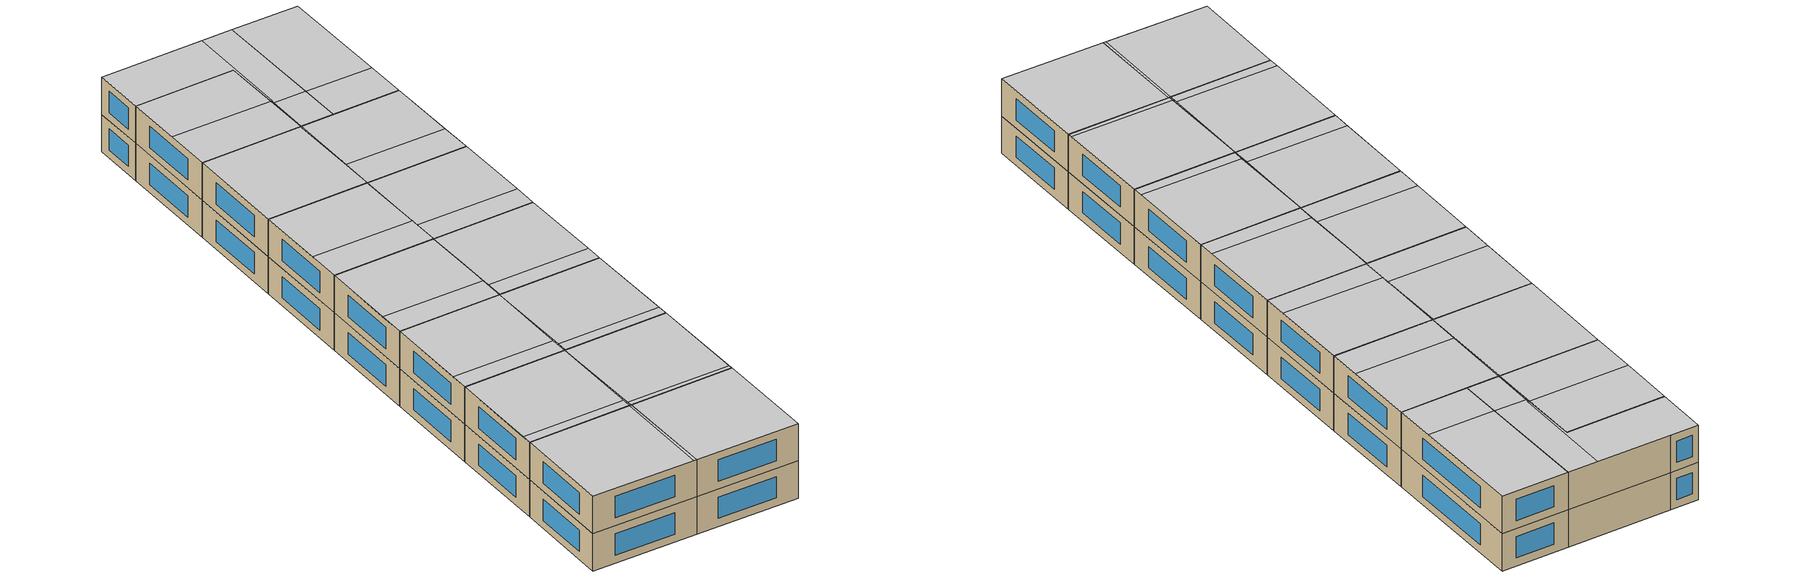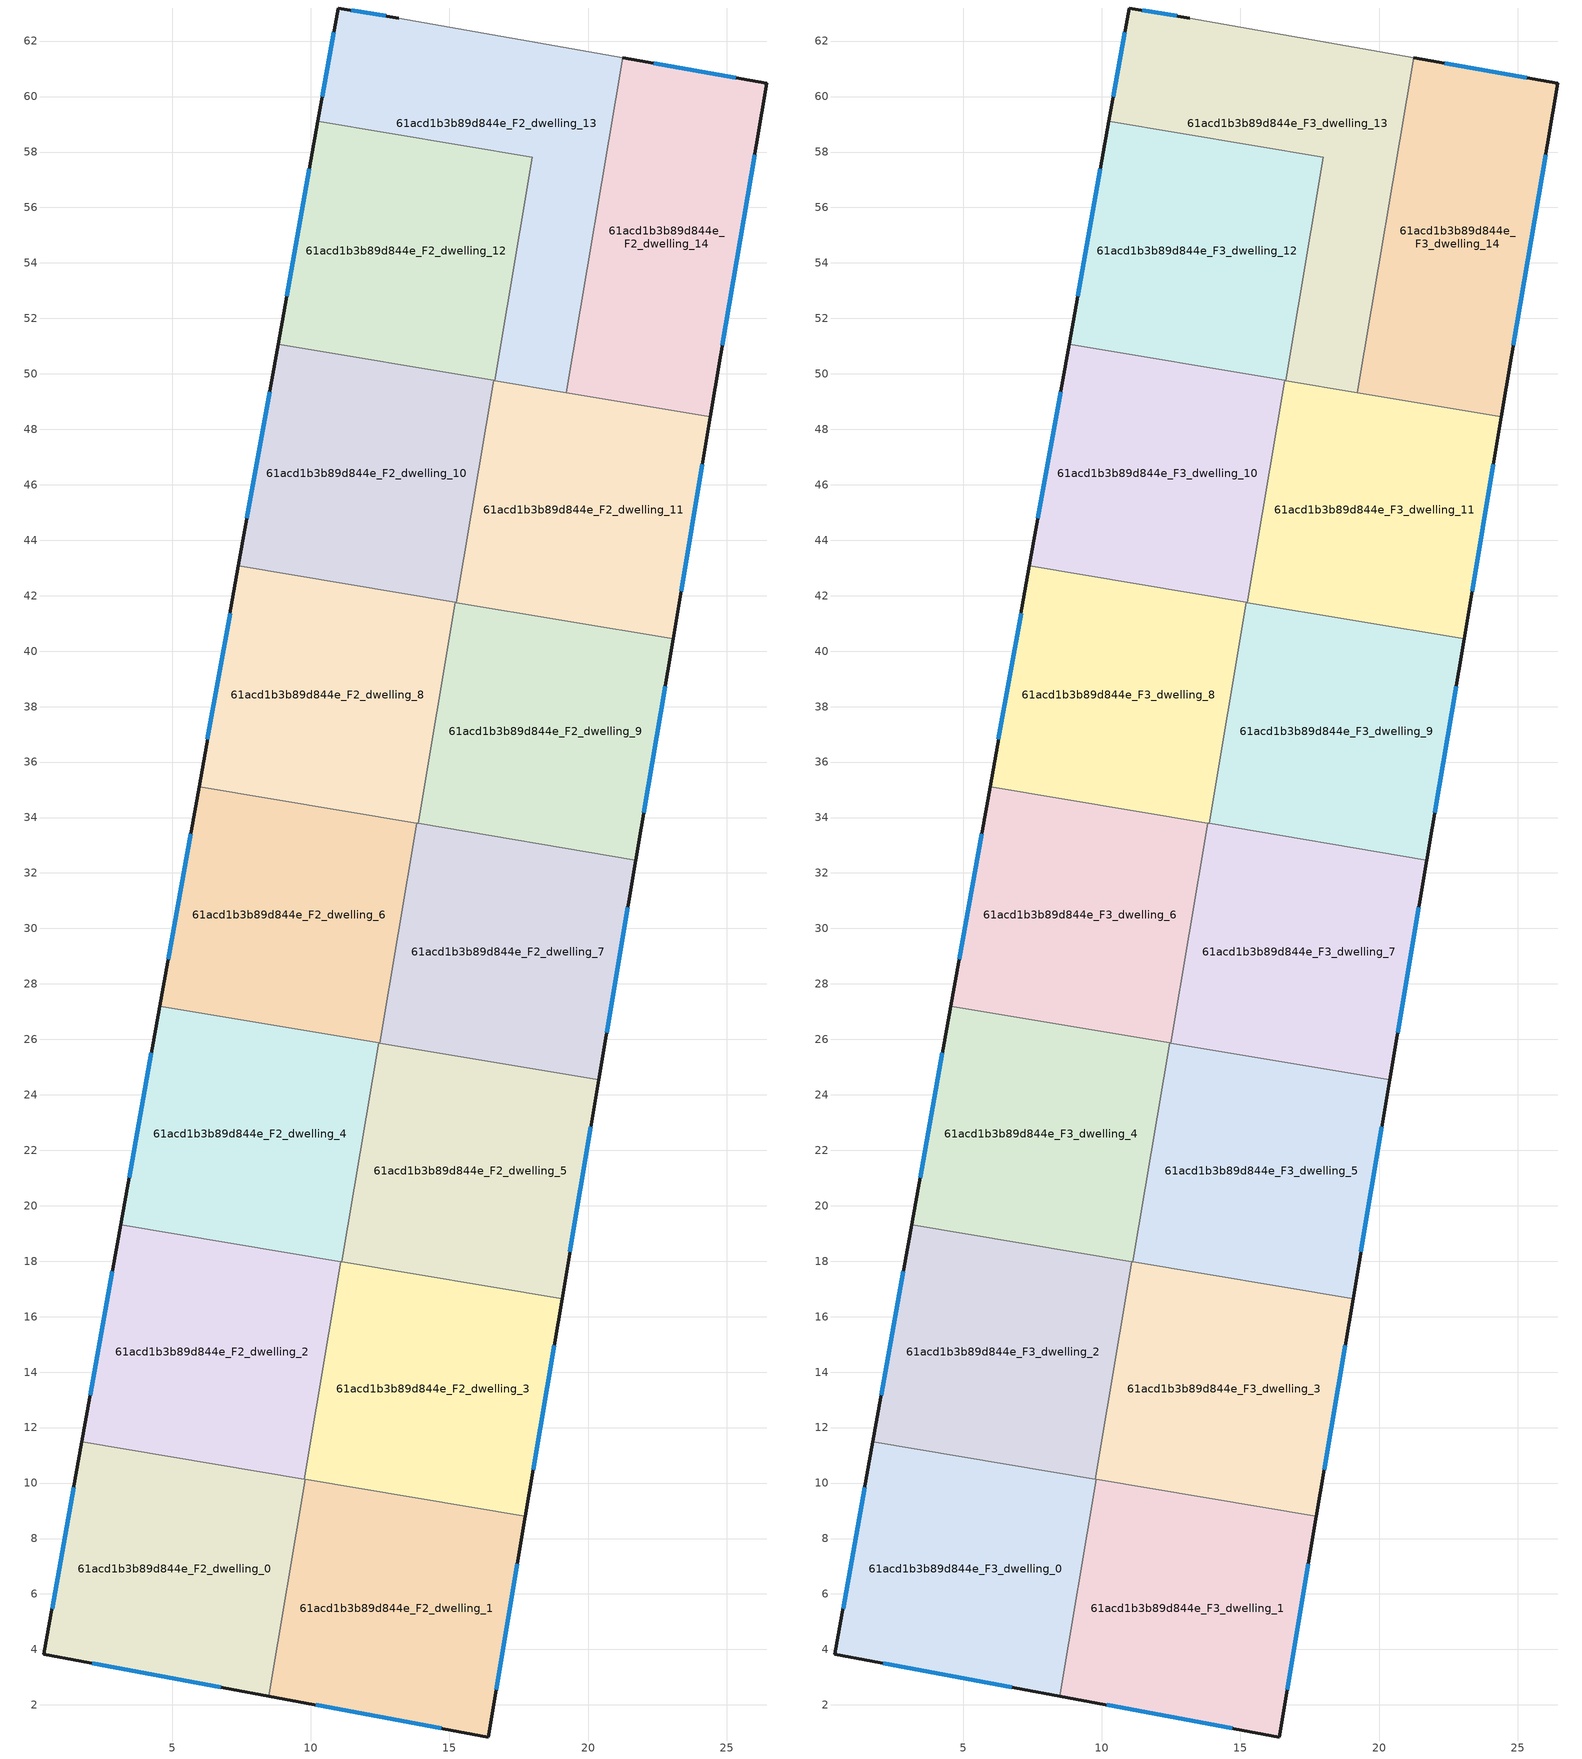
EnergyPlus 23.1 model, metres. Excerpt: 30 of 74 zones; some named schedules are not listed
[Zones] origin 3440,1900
61acd1b3b89d844e_F2_dwelling_0
 floor to 61acd1b3b89d844e_F1_dwelling_0 (EU_floor_Construction): 9.79,10.13 8.48,2.32 0.38,3.83 1.74,11.48 z6
 wall outside (EU_wall_Construction): 1.74,11.48 0.38,3.83 8.48,2.32 z6:9
 wall to 61acd1b3b89d844e_F2_dwelling_1 (EU_wall_Construction): 8.48,2.32 9.79,10.13 z6:9
 wall to 61acd1b3b89d844e_F2_dwelling_2 (EU_wall_Construction): 9.76,10.14 1.74,11.48 z6:9
 wall to 61acd1b3b89d844e_F2_dwelling_3 (EU_wall_Construction): 9.79,10.13 9.76,10.14 z6:9
 window (EU_Window_Construction): 2.11,3.5 6.75,2.64 / 1.45,9.84 0.67,5.47 z6.64:8.36
61acd1b3b89d844e_F2_dwelling_1
 floor to 61acd1b3b89d844e_F1_dwelling_1 (EU_floor_Construction): 17.74,8.8 16.4,0.84 8.48,2.32 9.79,10.13 z6
 wall outside (EU_wall_Construction): 8.48,2.32 16.4,0.84 17.74,8.8 z6:9
 wall to 61acd1b3b89d844e_F2_dwelling_3 (EU_wall_Construction): 17.74,8.8 9.79,10.13 z6:9
 window (EU_Window_Construction): 10.18,2 14.7,1.16 / 16.69,2.55 17.45,7.09 z6.64:8.36
61acd1b3b89d844e_F2_dwelling_10
 floor to 61acd1b3b89d844e_F1_dwelling_10 (EU_floor_Construction): 16.6,49.76 15.25,41.75 7.39,43.07 8.82,51.07 z6
 wall outside (EU_wall_Construction): 8.82,51.07 7.39,43.07 z6:9
 wall to 61acd1b3b89d844e_F2_dwelling_11 (EU_wall_Construction): 15.25,41.75 16.6,49.76 z6:9
 wall to 61acd1b3b89d844e_F2_dwelling_8 (EU_wall_Construction): 7.39,43.07 15.21,41.76 z6:9
 wall to 61acd1b3b89d844e_F2_dwelling_12 (EU_wall_Construction): 16.6,49.76 8.82,51.07 z6:9
 wall to 61acd1b3b89d844e_F2_dwelling_9 (EU_wall_Construction): 15.21,41.76 15.25,41.75 z6:9
 window (EU_Window_Construction): 8.52,49.36 7.7,44.78 z6.64:8.36
61acd1b3b89d844e_F2_dwelling_11
 floor to 61acd1b3b89d844e_F1_dwelling_11 (EU_floor_Construction): 24.41,48.45 23.06,40.44 15.25,41.75 16.6,49.76 z6
 wall outside (EU_wall_Construction): 23.06,40.44 24.41,48.45 z6:9
 wall to 61acd1b3b89d844e_F2_dwelling_9 (EU_wall_Construction): 15.25,41.75 23.06,40.44 z6:9
 wall to 61acd1b3b89d844e_F2_dwelling_14 (EU_wall_Construction): 24.41,48.45 19.22,49.32 z6:9
 wall to 61acd1b3b89d844e_F2_dwelling_13 (EU_wall_Construction): 19.22,49.32 16.64,49.76 z6:9
 wall to 61acd1b3b89d844e_F2_dwelling_12 (EU_wall_Construction): 16.64,49.76 16.6,49.76 z6:9
 window (EU_Window_Construction): 23.35,42.15 24.12,46.73 z6.64:8.36
61acd1b3b89d844e_F2_dwelling_12
 floor to 61acd1b3b89d844e_F1_dwelling_12 (EU_floor_Construction): 17.99,57.81 16.64,49.76 8.82,51.07 10.26,59.11 z6
 wall outside (EU_wall_Construction): 10.26,59.11 8.82,51.07 z6:9
 wall to 61acd1b3b89d844e_F2_dwelling_13 (EU_wall_Construction): 16.64,49.76 17.99,57.81 10.26,59.11 z6:9
 window (EU_Window_Construction): 9.95,57.39 9.13,52.79 z6.64:8.36
61acd1b3b89d844e_F2_dwelling_13
 floor to 61acd1b3b89d844e_F1_dwelling_13 (EU_floor_Construction): 21.25,61.4 19.22,49.32 16.64,49.76 17.99,57.81 10.26,59.11 10.99,63.19 13.18,62.83 z6
 wall outside (EU_wall_Construction): 13.18,62.83 10.99,63.19 10.26,59.11 z6:9
 wall adiabatic (EU_wall_Construction): 21.25,61.4 13.18,62.83 z6:9
 wall to 61acd1b3b89d844e_F2_dwelling_14 (EU_wall_Construction): 19.22,49.32 21.25,61.4 z6:9
 window (EU_Window_Construction): 10.83,62.32 10.42,59.99 / 12.71,62.91 11.46,63.11 z6.64:8.36
61acd1b3b89d844e_F2_dwelling_14
 floor to 61acd1b3b89d844e_F1_dwelling_14 (EU_floor_Construction): 26.44,60.49 24.41,48.45 19.22,49.32 21.25,61.4 z6
 wall outside (EU_wall_Construction): 24.41,48.45 26.44,60.49 21.25,61.4 z6:9
 window (EU_Window_Construction): 25.33,60.68 22.36,61.21 / 24.85,51.03 26,57.91 z6.64:8.36
61acd1b3b89d844e_F2_dwelling_2
 floor to 61acd1b3b89d844e_F1_dwelling_2 (EU_floor_Construction): 11.08,17.99 9.76,10.14 1.74,11.48 3.15,19.32 z6
 wall outside (EU_wall_Construction): 3.15,19.32 1.74,11.48 z6:9
 wall to 61acd1b3b89d844e_F2_dwelling_3 (EU_wall_Construction): 9.76,10.14 11.08,17.99 z6:9
 wall to 61acd1b3b89d844e_F2_dwelling_4 (EU_wall_Construction): 11.08,17.99 3.15,19.32 z6:9
 window (EU_Window_Construction): 2.85,17.64 2.05,13.16 z6.64:8.36
61acd1b3b89d844e_F2_dwelling_3
 floor to 61acd1b3b89d844e_F1_dwelling_3 (EU_floor_Construction): 19.06,16.65 17.74,8.8 9.76,10.14 11.08,17.99 z6
 wall outside (EU_wall_Construction): 17.74,8.8 19.06,16.65 z6:9
 wall to 61acd1b3b89d844e_F2_dwelling_5 (EU_wall_Construction): 19.06,16.65 11.12,17.98 z6:9
 wall to 61acd1b3b89d844e_F2_dwelling_4 (EU_wall_Construction): 11.12,17.98 11.08,17.99 z6:9
 window (EU_Window_Construction): 18.02,10.48 18.78,14.96 z6.64:8.36
61acd1b3b89d844e_F2_dwelling_4
 floor to 61acd1b3b89d844e_F1_dwelling_4 (EU_floor_Construction): 12.45,25.87 11.12,17.98 3.15,19.32 4.55,27.2 z6
 wall outside (EU_wall_Construction): 4.55,27.2 3.15,19.32 z6:9
 wall to 61acd1b3b89d844e_F2_dwelling_5 (EU_wall_Construction): 11.12,17.98 12.45,25.87 z6:9
 wall to 61acd1b3b89d844e_F2_dwelling_6 (EU_wall_Construction): 12.45,25.87 4.55,27.2 z6:9
 window (EU_Window_Construction): 4.25,25.51 3.45,21.01 z6.64:8.36
61acd1b3b89d844e_F2_dwelling_5
 floor to 61acd1b3b89d844e_F1_dwelling_5 (EU_floor_Construction): 20.39,24.54 19.06,16.65 11.12,17.98 12.45,25.87 z6
 wall outside (EU_wall_Construction): 19.06,16.65 20.39,24.54 z6:9
 wall to 61acd1b3b89d844e_F2_dwelling_7 (EU_wall_Construction): 20.39,24.54 12.49,25.86 z6:9
 wall to 61acd1b3b89d844e_F2_dwelling_6 (EU_wall_Construction): 12.49,25.86 12.45,25.87 z6:9
 window (EU_Window_Construction): 19.34,18.34 20.1,22.85 z6.64:8.36
61acd1b3b89d844e_F2_dwelling_6
 floor to 61acd1b3b89d844e_F1_dwelling_6 (EU_floor_Construction): 13.82,33.79 12.49,25.86 4.55,27.2 5.97,35.11 z6
 wall outside (EU_wall_Construction): 5.97,35.11 4.55,27.2 z6:9
 wall to 61acd1b3b89d844e_F2_dwelling_7 (EU_wall_Construction): 12.49,25.86 13.82,33.79 z6:9
 wall to 61acd1b3b89d844e_F2_dwelling_8 (EU_wall_Construction): 13.82,33.79 5.97,35.11 z6:9
 window (EU_Window_Construction): 5.67,33.42 4.86,28.89 z6.64:8.36
61acd1b3b89d844e_F2_dwelling_7
 floor to 61acd1b3b89d844e_F1_dwelling_7 (EU_floor_Construction): 21.72,32.47 20.39,24.54 12.49,25.86 13.82,33.79 z6
 wall outside (EU_wall_Construction): 20.39,24.54 21.72,32.47 z6:9
 wall to 61acd1b3b89d844e_F2_dwelling_9 (EU_wall_Construction): 21.72,32.47 13.87,33.79 z6:9
 wall to 61acd1b3b89d844e_F2_dwelling_8 (EU_wall_Construction): 13.87,33.79 13.82,33.79 z6:9
 window (EU_Window_Construction): 20.67,26.23 21.44,30.77 z6.64:8.36
61acd1b3b89d844e_F2_dwelling_8
 floor to 61acd1b3b89d844e_F1_dwelling_8 (EU_floor_Construction): 15.21,41.76 13.87,33.79 5.97,35.11 7.39,43.07 z6
 wall outside (EU_wall_Construction): 7.39,43.07 5.97,35.11 z6:9
 wall to 61acd1b3b89d844e_F2_dwelling_9 (EU_wall_Construction): 13.87,33.79 15.21,41.76 z6:9
 window (EU_Window_Construction): 7.09,41.37 6.27,36.82 z6.64:8.36
61acd1b3b89d844e_F2_dwelling_9
 floor to 61acd1b3b89d844e_F1_dwelling_9 (EU_floor_Construction): 23.06,40.44 21.72,32.47 13.87,33.79 15.21,41.76 z6
 wall outside (EU_wall_Construction): 21.72,32.47 23.06,40.44 z6:9
 window (EU_Window_Construction): 22.01,34.17 22.78,38.73 z6.64:8.36
61acd1b3b89d844e_F3_dwelling_0
 floor to 61acd1b3b89d844e_F2_dwelling_0 (EU_floor_Construction): 9.79,10.13 8.48,2.32 0.38,3.83 1.74,11.48 z9
 wall outside (EU_wall_Construction): 1.74,11.48 0.38,3.83 8.48,2.32 z9:12
 wall to 61acd1b3b89d844e_F3_dwelling_1 (EU_wall_Construction): 8.48,2.32 9.79,10.13 z9:12
 wall to 61acd1b3b89d844e_F3_dwelling_2 (EU_wall_Construction): 9.76,10.14 1.74,11.48 z9:12
 wall to 61acd1b3b89d844e_F3_dwelling_3 (EU_wall_Construction): 9.79,10.13 9.76,10.14 z9:12
 window (EU_Window_Construction): 2.11,3.5 6.75,2.64 / 1.45,9.84 0.67,5.47 z9.64:11.36
 ceiling to 61acd1b3b89d844e_F4_dwelling_7 (EU_floor_Construction): 8.24,2.36 9.63,10.16 1.75,11.48 0.38,3.83 z12
 ceiling adiabatic (EU_roof_Construction): 8.48,2.32 9.79,10.13 9.64,10.16 8.24,2.36 z12
61acd1b3b89d844e_F3_dwelling_1
 floor to 61acd1b3b89d844e_F2_dwelling_1 (EU_floor_Construction): 17.74,8.8 16.4,0.84 8.48,2.32 9.79,10.13 z9
 wall outside (EU_wall_Construction): 8.48,2.32 16.4,0.84 17.74,8.8 z9:12
 wall to 61acd1b3b89d844e_F3_dwelling_3 (EU_wall_Construction): 17.74,8.8 9.79,10.13 z9:12
 window (EU_Window_Construction): 10.18,2 14.7,1.16 / 16.69,2.55 17.45,7.09 z9.64:11.36
 ceiling adiabatic (EU_roof_Construction): 16.4,0.84 17.74,8.8 9.79,10.13 8.48,2.32 z12
61acd1b3b89d844e_F3_dwelling_10
 floor to 61acd1b3b89d844e_F2_dwelling_10 (EU_floor_Construction): 16.6,49.76 15.25,41.75 7.39,43.07 8.82,51.07 z9
 wall outside (EU_wall_Construction): 8.82,51.07 7.39,43.07 z9:12
 wall to 61acd1b3b89d844e_F3_dwelling_11 (EU_wall_Construction): 15.25,41.75 16.6,49.76 z9:12
 wall to 61acd1b3b89d844e_F3_dwelling_8 (EU_wall_Construction): 7.39,43.07 15.21,41.76 z9:12
 wall to 61acd1b3b89d844e_F3_dwelling_12 (EU_wall_Construction): 16.6,49.76 8.82,51.07 z9:12
 wall to 61acd1b3b89d844e_F3_dwelling_9 (EU_wall_Construction): 15.21,41.76 15.25,41.75 z9:12
 window (EU_Window_Construction): 8.52,49.36 7.7,44.78 z9.64:11.36
 ceiling adiabatic (EU_roof_Construction): 15.25,41.75 16.6,49.76 8.82,51.07 7.39,43.07 z12
61acd1b3b89d844e_F3_dwelling_11
 floor to 61acd1b3b89d844e_F2_dwelling_11 (EU_floor_Construction): 24.41,48.45 23.06,40.44 15.25,41.75 16.6,49.76 z9
 wall outside (EU_wall_Construction): 23.06,40.44 24.41,48.45 z9:12
 wall to 61acd1b3b89d844e_F3_dwelling_9 (EU_wall_Construction): 15.25,41.75 23.06,40.44 z9:12
 wall to 61acd1b3b89d844e_F3_dwelling_14 (EU_wall_Construction): 24.41,48.45 19.22,49.32 z9:12
 wall to 61acd1b3b89d844e_F3_dwelling_13 (EU_wall_Construction): 19.22,49.32 16.64,49.76 z9:12
 wall to 61acd1b3b89d844e_F3_dwelling_12 (EU_wall_Construction): 16.64,49.76 16.6,49.76 z9:12
 window (EU_Window_Construction): 23.35,42.15 24.12,46.73 z9.64:11.36
 ceiling to 61acd1b3b89d844e_F4_dwelling_5 (EU_floor_Construction): 23.49,42.97 24.41,48.45 16.71,49.74 15.75,44.35 z12
 ceiling to 61acd1b3b89d844e_F4_dwelling_4 (EU_floor_Construction): 23.06,40.44 23.49,42.97 15.75,44.35 15.28,41.75 z12
 ceiling to 61acd1b3b89d844e_F4_dwelling_11 (EU_floor_Construction): 15.28,41.75 15.83,44.83 15.77,44.85 15.25,41.75 z12
 ceiling to 61acd1b3b89d844e_F4_dwelling_12 (EU_floor_Construction): 15.83,44.83 16.71,49.74 16.6,49.76 15.77,44.85 z12
61acd1b3b89d844e_F3_dwelling_12
 floor to 61acd1b3b89d844e_F2_dwelling_12 (EU_floor_Construction): 17.99,57.81 16.64,49.76 8.82,51.07 10.26,59.11 z9
 wall outside (EU_wall_Construction): 10.26,59.11 8.82,51.07 z9:12
 wall to 61acd1b3b89d844e_F3_dwelling_13 (EU_wall_Construction): 16.64,49.76 17.99,57.81 10.26,59.11 z9:12
 window (EU_Window_Construction): 9.95,57.39 9.13,52.79 z9.64:11.36
 ceiling to 61acd1b3b89d844e_F4_dwelling_13 (EU_floor_Construction): 17.24,53.34 17.99,57.81 10.26,59.11 9.48,54.73 z12
 ceiling to 61acd1b3b89d844e_F4_dwelling_12 (EU_floor_Construction): 16.64,49.76 17.24,53.34 9.48,54.73 8.82,51.07 z12
61acd1b3b89d844e_F3_dwelling_13
 floor to 61acd1b3b89d844e_F2_dwelling_13 (EU_floor_Construction): 21.25,61.4 19.22,49.32 16.64,49.76 17.99,57.81 10.26,59.11 10.99,63.19 13.18,62.83 z9
 wall outside (EU_wall_Construction): 13.18,62.83 10.99,63.19 10.26,59.11 z9:12
 wall adiabatic (EU_wall_Construction): 21.25,61.4 13.18,62.83 z9:12
 wall to 61acd1b3b89d844e_F3_dwelling_14 (EU_wall_Construction): 19.22,49.32 21.25,61.4 z9:12
 window (EU_Window_Construction): 10.83,62.32 10.42,59.99 / 12.71,62.91 11.46,63.11 z9.64:11.36
 ceiling to 61acd1b3b89d844e_F4_dwelling_5 (EU_floor_Construction): 19.22,49.32 19.77,52.6 17.3,53.04 16.71,49.74 z12
 ceiling to 61acd1b3b89d844e_F4_dwelling_13 (EU_floor_Construction): 17.35,53.32 18.87,61.82 13.18,62.83 10.99,63.19 10.26,59.11 17.99,57.81 17.24,53.34 z12
 ceiling to 61acd1b3b89d844e_F4_dwelling_6 (EU_floor_Construction): 19.77,52.6 21.25,61.4 18.87,61.82 17.3,53.04 z12
 ceiling to 61acd1b3b89d844e_F4_dwelling_12 (EU_floor_Construction): 16.71,49.74 17.35,53.32 17.24,53.34 16.64,49.76 z12
61acd1b3b89d844e_F3_dwelling_14
 floor to 61acd1b3b89d844e_F2_dwelling_14 (EU_floor_Construction): 26.44,60.49 24.41,48.45 19.22,49.32 21.25,61.4 z9
 wall outside (EU_wall_Construction): 24.41,48.45 26.44,60.49 21.25,61.4 z9:12
 window (EU_Window_Construction): 25.33,60.68 22.36,61.21 / 24.85,51.03 26,57.91 z9.64:11.36
 ceiling to 61acd1b3b89d844e_F4_dwelling_6 (EU_floor_Construction): 24.95,51.67 26.44,60.49 21.25,61.4 19.77,52.6 z12
 ceiling to 61acd1b3b89d844e_F4_dwelling_5 (EU_floor_Construction): 24.41,48.45 24.95,51.67 19.77,52.6 19.22,49.32 z12
61acd1b3b89d844e_F3_dwelling_2
 floor to 61acd1b3b89d844e_F2_dwelling_2 (EU_floor_Construction): 11.08,17.99 9.76,10.14 1.74,11.48 3.15,19.32 z9
 wall outside (EU_wall_Construction): 3.15,19.32 1.74,11.48 z9:12
 wall to 61acd1b3b89d844e_F3_dwelling_3 (EU_wall_Construction): 9.76,10.14 11.08,17.99 z9:12
 wall to 61acd1b3b89d844e_F3_dwelling_4 (EU_wall_Construction): 11.08,17.99 3.15,19.32 z9:12
 window (EU_Window_Construction): 2.85,17.64 2.05,13.16 z9.64:11.36
 ceiling to 61acd1b3b89d844e_F4_dwelling_8 (EU_floor_Construction): 9.76,10.88 11.04,17.99 3.15,19.32 1.89,12.29 z12
 ceiling to 61acd1b3b89d844e_F4_dwelling_7 (EU_floor_Construction): 9.63,10.16 9.76,10.88 1.89,12.29 1.75,11.48 z12
 ceiling to 61acd1b3b89d844e_F4_dwelling_1 (EU_floor_Construction): 9.83,10.54 11.08,17.99 11.04,17.99 9.71,10.56 z12
 ceiling to 61acd1b3b89d844e_F4_dwelling_0 (EU_floor_Construction): 9.76,10.14 9.83,10.54 9.71,10.56 9.64,10.16 z12
61acd1b3b89d844e_F3_dwelling_3
 floor to 61acd1b3b89d844e_F2_dwelling_3 (EU_floor_Construction): 19.06,16.65 17.74,8.8 9.76,10.14 11.08,17.99 z9
 wall outside (EU_wall_Construction): 17.74,8.8 19.06,16.65 z9:12
 wall to 61acd1b3b89d844e_F3_dwelling_5 (EU_wall_Construction): 19.06,16.65 11.12,17.98 z9:12
 wall to 61acd1b3b89d844e_F3_dwelling_4 (EU_wall_Construction): 11.12,17.98 11.08,17.99 z9:12
 window (EU_Window_Construction): 18.02,10.48 18.78,14.96 z9.64:11.36
 ceiling to 61acd1b3b89d844e_F4_dwelling_1 (EU_floor_Construction): 17.79,9.11 19.06,16.65 11.08,17.99 9.83,10.54 z12
 ceiling adiabatic (EU_roof_Construction): 17.74,8.8 17.79,9.11 9.83,10.54 9.76,10.14 z12
61acd1b3b89d844e_F3_dwelling_4
 floor to 61acd1b3b89d844e_F2_dwelling_4 (EU_floor_Construction): 12.45,25.87 11.12,17.98 3.15,19.32 4.55,27.2 z9
 wall outside (EU_wall_Construction): 4.55,27.2 3.15,19.32 z9:12
 wall to 61acd1b3b89d844e_F3_dwelling_5 (EU_wall_Construction): 11.12,17.98 12.45,25.87 z9:12
 wall to 61acd1b3b89d844e_F3_dwelling_6 (EU_wall_Construction): 12.45,25.87 4.55,27.2 z9:12
 window (EU_Window_Construction): 4.25,25.51 3.45,21.01 z9.64:11.36
 ceiling to 61acd1b3b89d844e_F4_dwelling_9 (EU_floor_Construction): 11.28,19.37 12.44,25.87 4.55,27.2 3.41,20.78 z12
 ceiling to 61acd1b3b89d844e_F4_dwelling_8 (EU_floor_Construction): 11.04,17.99 11.28,19.37 3.41,20.78 3.15,19.32 z12
 ceiling to 61acd1b3b89d844e_F4_dwelling_2 (EU_floor_Construction): 11.27,18.86 12.45,25.87 11.19,18.87 z12
 ceiling to 61acd1b3b89d844e_F4_dwelling_1 (EU_floor_Construction): 11.12,17.98 11.27,18.86 11.19,18.87 11.04,17.99 z12
61acd1b3b89d844e_F3_dwelling_5
 floor to 61acd1b3b89d844e_F2_dwelling_5 (EU_floor_Construction): 20.39,24.54 19.06,16.65 11.12,17.98 12.45,25.87 z9
 wall outside (EU_wall_Construction): 19.06,16.65 20.39,24.54 z9:12
 wall to 61acd1b3b89d844e_F3_dwelling_7 (EU_wall_Construction): 20.39,24.54 12.49,25.86 z9:12
 wall to 61acd1b3b89d844e_F3_dwelling_6 (EU_wall_Construction): 12.49,25.86 12.45,25.87 z9:12
 window (EU_Window_Construction): 19.34,18.34 20.1,22.85 z9.64:11.36
 ceiling to 61acd1b3b89d844e_F4_dwelling_2 (EU_floor_Construction): 19.19,17.44 20.39,24.54 12.45,25.87 11.27,18.86 z12
 ceiling to 61acd1b3b89d844e_F4_dwelling_1 (EU_floor_Construction): 19.06,16.65 19.19,17.44 11.27,18.86 11.12,17.98 z12
61acd1b3b89d844e_F3_dwelling_6
 floor to 61acd1b3b89d844e_F2_dwelling_6 (EU_floor_Construction): 13.82,33.79 12.49,25.86 4.55,27.2 5.97,35.11 z9
 wall outside (EU_wall_Construction): 5.97,35.11 4.55,27.2 z9:12
 wall to 61acd1b3b89d844e_F3_dwelling_7 (EU_wall_Construction): 12.49,25.86 13.82,33.79 z9:12
 wall to 61acd1b3b89d844e_F3_dwelling_8 (EU_wall_Construction): 13.82,33.79 5.97,35.11 z9:12
 window (EU_Window_Construction): 5.67,33.42 4.86,28.89 z9.64:11.36
 ceiling to 61acd1b3b89d844e_F4_dwelling_10 (EU_floor_Construction): 12.8,27.86 13.25,30.37 13.82,33.79 5.97,35.11 4.92,29.26 z12
 ceiling to 61acd1b3b89d844e_F4_dwelling_9 (EU_floor_Construction): 12.44,25.87 12.8,27.86 4.92,29.26 4.55,27.2 z12
 ceiling to 61acd1b3b89d844e_F4_dwelling_3 (EU_floor_Construction): 12.73,27.27 13.25,30.37 12.7,27.27 z12
 ceiling to 61acd1b3b89d844e_F4_dwelling_2 (EU_floor_Construction): 12.49,25.86 12.73,27.27 12.7,27.27 12.44,25.87 z12
61acd1b3b89d844e_F3_dwelling_7
 floor to 61acd1b3b89d844e_F2_dwelling_7 (EU_floor_Construction): 21.72,32.47 20.39,24.54 12.49,25.86 13.82,33.79 z9
 wall outside (EU_wall_Construction): 20.39,24.54 21.72,32.47 z9:12
 wall to 61acd1b3b89d844e_F3_dwelling_9 (EU_wall_Construction): 21.72,32.47 13.87,33.79 z9:12
 wall to 61acd1b3b89d844e_F3_dwelling_8 (EU_wall_Construction): 13.87,33.79 13.82,33.79 z9:12
 window (EU_Window_Construction): 20.67,26.23 21.44,30.77 z9.64:11.36
 ceiling to 61acd1b3b89d844e_F4_dwelling_3 (EU_floor_Construction): 20.61,25.86 21.72,32.47 13.86,33.79 13.25,30.37 12.73,27.27 z12
 ceiling to 61acd1b3b89d844e_F4_dwelling_2 (EU_floor_Construction): 20.39,24.54 20.61,25.86 12.73,27.27 12.49,25.86 z12
 ceiling to 61acd1b3b89d844e_F4_dwelling_10 (EU_floor_Construction): 13.25,30.37 13.86,33.79 13.82,33.79 z12
61acd1b3b89d844e_F3_dwelling_8
 floor to 61acd1b3b89d844e_F2_dwelling_8 (EU_floor_Construction): 15.21,41.76 13.87,33.79 5.97,35.11 7.39,43.07 z9
 wall outside (EU_wall_Construction): 7.39,43.07 5.97,35.11 z9:12
 wall to 61acd1b3b89d844e_F3_dwelling_9 (EU_wall_Construction): 13.87,33.79 15.21,41.76 z9:12
 window (EU_Window_Construction): 7.09,41.37 6.27,36.82 z9.64:11.36
 ceiling to 61acd1b3b89d844e_F4_dwelling_11 (EU_floor_Construction): 14.3,36.35 15.21,41.76 7.39,43.07 6.44,37.75 z12
 ceiling to 61acd1b3b89d844e_F4_dwelling_10 (EU_floor_Construction): 13.86,33.79 13.99,34.49 14.3,36.35 6.44,37.75 5.97,35.11 z12
61acd1b3b89d844e_F3_dwelling_9
 floor to 61acd1b3b89d844e_F2_dwelling_9 (EU_floor_Construction): 23.06,40.44 21.72,32.47 13.87,33.79 15.21,41.76 z9
 wall outside (EU_wall_Construction): 21.72,32.47 23.06,40.44 z9:12
 window (EU_Window_Construction): 22.01,34.17 22.78,38.73 z9.64:11.36
 ceiling to 61acd1b3b89d844e_F4_dwelling_4 (EU_floor_Construction): 22.04,34.37 23.06,40.44 15.28,41.75 14.21,35.77 z12
 ceiling to 61acd1b3b89d844e_F4_dwelling_11 (EU_floor_Construction): 14.32,36.35 15.28,41.75 15.21,41.76 14.3,36.35 z12
 ceiling to 61acd1b3b89d844e_F4_dwelling_3 (EU_floor_Construction): 21.72,32.47 22.04,34.37 14.21,35.77 13.98,34.44 13.87,33.79 z12
 ceiling to 61acd1b3b89d844e_F4_dwelling_10 (EU_floor_Construction): 13.99,34.49 14.32,36.35 14.3,36.35 z12
[Building]
EU S2 Campaign: North Axis=0; Terrain=City; Solar Distribution=FullExterior
[Site:Location]
Yerevan-Zvartnots.Intl.AP: Latitude=40.15; Longitude=44.383; Time Zone=4; Elevation=854
[SizingPeriod:WeatherFileDays]
AnnualSizingPeriod: Begin Month=1; Begin Day of Month=1; End Month=12; End Day of Month=31; Day of Week for Start Day=Monday; Use Weather File Daylight Saving Period=No; Use Weather File Rain and Snow Indicators=No
[MATERIAL]
EU_InternalMass_Material: Roughness=MediumRough; Thickness=0.1; Conductivity=1; Density=1800; Specific Heat=900; Thermal Absorptance=0.9; Solar Absorptance=0.7; Visible Absorptance=0.7
[MATERIAL:NOMASS] Roughness=MediumRough; Thermal Absorptance=0.9; Solar Absorptance=0.7; Visible Absorptance=0.7
Name | Thermal Resistance
EU_wall_NoMass | 1.05043
EU_roof_NoMass | 1.45357
EU_floor_NoMass | 0.478065
[WINDOWMATERIAL:SIMPLEGLAZINGSYSTEM]
EU_Window_SimpleGlazing: UFactor=2.5566; Solar Heat Gain Coefficient=0.75; Visible Transmittance=0.75
[CONSTRUCTION]
EU_wall_Construction: EU_wall_NoMass
EU_roof_Construction: EU_roof_NoMass
EU_floor_Construction: EU_floor_NoMass
EU_Window_Construction: EU_Window_SimpleGlazing
EU_InternalMass_Construction: EU_InternalMass_Material
[ZONE] Type=1; Multiplier=1; Ceiling Height=autocalculate; Floor Area=autocalculate; Part of Total Floor Area=Yes
Name | Volume
61acd1b3b89d844e_F2_dwelling_0; 61acd1b3b89d844e_F3_dwelling_0; 61acd1b3b89d844e_F2_dwelling_10; 61acd1b3b89d844e_F3_dwelling_10 | 193.182
61acd1b3b89d844e_F2_dwelling_1; 61acd1b3b89d844e_F3_dwelling_1 | 193.173
61acd1b3b89d844e_F2_dwelling_11; 61acd1b3b89d844e_F3_dwelling_11 | 193.174
61acd1b3b89d844e_F2_dwelling_12; 61acd1b3b89d844e_F3_dwelling_12 | 193.175
61acd1b3b89d844e_F2_dwelling_13; 61acd1b3b89d844e_F3_dwelling_13 | 193.18
61acd1b3b89d844e_F2_dwelling_14; 61acd1b3b89d844e_F3_dwelling_14 | 193.184
61acd1b3b89d844e_F2_dwelling_2; 61acd1b3b89d844e_F3_dwelling_2 | 193.158
61acd1b3b89d844e_F2_dwelling_3; 61acd1b3b89d844e_F3_dwelling_3 | 193.165
61acd1b3b89d844e_F2_dwelling_4; 61acd1b3b89d844e_F3_dwelling_4 | 193.192
61acd1b3b89d844e_F2_dwelling_5; 61acd1b3b89d844e_F3_dwelling_5 | 193.189
61acd1b3b89d844e_F2_dwelling_6; 61acd1b3b89d844e_F3_dwelling_6 | 193.17
61acd1b3b89d844e_F2_dwelling_7; 61acd1b3b89d844e_F3_dwelling_7 | 193.177
61acd1b3b89d844e_F2_dwelling_8; 61acd1b3b89d844e_F3_dwelling_8 | 193.202
61acd1b3b89d844e_F2_dwelling_9; 61acd1b3b89d844e_F3_dwelling_9 | 193.181
[INTERNALMASS] Construction=EU_InternalMass_Construction
Name | Zone or ZoneList | Surface Area
61acd1b3b89d844e_F2_dwelling_0_EU_InternalMass | 61acd1b3b89d844e_F2_dwelling_0 | 64.3935
61acd1b3b89d844e_F2_dwelling_1_EU_InternalMass | 61acd1b3b89d844e_F2_dwelling_1 | 64.3906
61acd1b3b89d844e_F2_dwelling_2_EU_InternalMass | 61acd1b3b89d844e_F2_dwelling_2 | 64.3884
61acd1b3b89d844e_F2_dwelling_3_EU_InternalMass | 61acd1b3b89d844e_F2_dwelling_3 | 64.3896
61acd1b3b89d844e_F2_dwelling_4_EU_InternalMass | 61acd1b3b89d844e_F2_dwelling_4 | 64.3983
61acd1b3b89d844e_F2_dwelling_5_EU_InternalMass | 61acd1b3b89d844e_F2_dwelling_5 | 64.3958
61acd1b3b89d844e_F2_dwelling_6_EU_InternalMass | 61acd1b3b89d844e_F2_dwelling_6 | 64.388
61acd1b3b89d844e_F2_dwelling_7_EU_InternalMass | 61acd1b3b89d844e_F2_dwelling_7 | 64.3915
61acd1b3b89d844e_F2_dwelling_8_EU_InternalMass | 61acd1b3b89d844e_F2_dwelling_8 | 64.399
61acd1b3b89d844e_F2_dwelling_9_EU_InternalMass | 61acd1b3b89d844e_F2_dwelling_9 | 64.3949
61acd1b3b89d844e_F2_dwelling_10_EU_InternalMass | 61acd1b3b89d844e_F2_dwelling_10 | 64.3941
61acd1b3b89d844e_F2_dwelling_11_EU_InternalMass | 61acd1b3b89d844e_F2_dwelling_11 | 64.3932
61acd1b3b89d844e_F2_dwelling_12_EU_InternalMass | 61acd1b3b89d844e_F2_dwelling_12 | 64.3923
61acd1b3b89d844e_F2_dwelling_13_EU_InternalMass | 61acd1b3b89d844e_F2_dwelling_13 | 64.3932
61acd1b3b89d844e_F2_dwelling_14_EU_InternalMass | 61acd1b3b89d844e_F2_dwelling_14 | 64.3918
61acd1b3b89d844e_F3_dwelling_0_EU_InternalMass | 61acd1b3b89d844e_F3_dwelling_0 | 64.3935
61acd1b3b89d844e_F3_dwelling_1_EU_InternalMass | 61acd1b3b89d844e_F3_dwelling_1 | 64.3906
61acd1b3b89d844e_F3_dwelling_2_EU_InternalMass | 61acd1b3b89d844e_F3_dwelling_2 | 64.3884
61acd1b3b89d844e_F3_dwelling_3_EU_InternalMass | 61acd1b3b89d844e_F3_dwelling_3 | 64.3896
61acd1b3b89d844e_F3_dwelling_4_EU_InternalMass | 61acd1b3b89d844e_F3_dwelling_4 | 64.3983
61acd1b3b89d844e_F3_dwelling_5_EU_InternalMass | 61acd1b3b89d844e_F3_dwelling_5 | 64.3958
61acd1b3b89d844e_F3_dwelling_6_EU_InternalMass | 61acd1b3b89d844e_F3_dwelling_6 | 64.388
61acd1b3b89d844e_F3_dwelling_7_EU_InternalMass | 61acd1b3b89d844e_F3_dwelling_7 | 64.3915
61acd1b3b89d844e_F3_dwelling_8_EU_InternalMass | 61acd1b3b89d844e_F3_dwelling_8 | 64.399
61acd1b3b89d844e_F3_dwelling_9_EU_InternalMass | 61acd1b3b89d844e_F3_dwelling_9 | 64.3949
61acd1b3b89d844e_F3_dwelling_10_EU_InternalMass | 61acd1b3b89d844e_F3_dwelling_10 | 64.3941
61acd1b3b89d844e_F3_dwelling_11_EU_InternalMass | 61acd1b3b89d844e_F3_dwelling_11 | 64.3932
61acd1b3b89d844e_F3_dwelling_12_EU_InternalMass | 61acd1b3b89d844e_F3_dwelling_12 | 64.3923
61acd1b3b89d844e_F3_dwelling_13_EU_InternalMass | 61acd1b3b89d844e_F3_dwelling_13 | 64.3932
61acd1b3b89d844e_F3_dwelling_14_EU_InternalMass | 61acd1b3b89d844e_F3_dwelling_14 | 64.3918
[OTHEREQUIPMENT] Fuel Type=Electricity; Design Level Calculation Method=Watts/Area; Power per Zone Floor Area=1; Fraction Latent=0; Fraction Radiant=0; Fraction Lost=0; Carbon Dioxide Generation Rate=0; EndUse Subcategory=EU_Step8_InternalGains
Name | Zone or ZoneList or Space or SpaceList | Schedule
EU_Step8_InternalGain_61acd1b3b89d844e_F2_dwelling_0_f000 | 61acd1b3b89d844e_F2_dwelling_0 | EU_Step8_GainSchedule_61acd1b3b89d844e_F2_dwelling_0_f000
EU_Step8_InternalGain_61acd1b3b89d844e_F2_dwelling_1_f000 | 61acd1b3b89d844e_F2_dwelling_1 | EU_Step8_GainSchedule_61acd1b3b89d844e_F2_dwelling_1_f000
EU_Step8_InternalGain_61acd1b3b89d844e_F2_dwelling_2_f000 | 61acd1b3b89d844e_F2_dwelling_2 | EU_Step8_GainSchedule_61acd1b3b89d844e_F2_dwelling_2_f000
EU_Step8_InternalGain_61acd1b3b89d844e_F2_dwelling_3_f000 | 61acd1b3b89d844e_F2_dwelling_3 | EU_Step8_GainSchedule_61acd1b3b89d844e_F2_dwelling_3_f000
EU_Step8_InternalGain_61acd1b3b89d844e_F2_dwelling_4_f000 | 61acd1b3b89d844e_F2_dwelling_4 | EU_Step8_GainSchedule_61acd1b3b89d844e_F2_dwelling_4_f000
EU_Step8_InternalGain_61acd1b3b89d844e_F2_dwelling_5_f000 | 61acd1b3b89d844e_F2_dwelling_5 | EU_Step8_GainSchedule_61acd1b3b89d844e_F2_dwelling_5_f000
EU_Step8_InternalGain_61acd1b3b89d844e_F2_dwelling_6_f000 | 61acd1b3b89d844e_F2_dwelling_6 | EU_Step8_GainSchedule_61acd1b3b89d844e_F2_dwelling_6_f000
EU_Step8_InternalGain_61acd1b3b89d844e_F2_dwelling_7_f000 | 61acd1b3b89d844e_F2_dwelling_7 | EU_Step8_GainSchedule_61acd1b3b89d844e_F2_dwelling_7_f000
EU_Step8_InternalGain_61acd1b3b89d844e_F2_dwelling_8_f000 | 61acd1b3b89d844e_F2_dwelling_8 | EU_Step8_GainSchedule_61acd1b3b89d844e_F2_dwelling_8_f000
EU_Step8_InternalGain_61acd1b3b89d844e_F2_dwelling_9_f000 | 61acd1b3b89d844e_F2_dwelling_9 | EU_Step8_GainSchedule_61acd1b3b89d844e_F2_dwelling_9_f000
EU_Step8_InternalGain_61acd1b3b89d844e_F2_dwelling_10_f000 | 61acd1b3b89d844e_F2_dwelling_10 | EU_Step8_GainSchedule_61acd1b3b89d844e_F2_dwelling_10_f000
EU_Step8_InternalGain_61acd1b3b89d844e_F2_dwelling_11_f000 | 61acd1b3b89d844e_F2_dwelling_11 | EU_Step8_GainSchedule_61acd1b3b89d844e_F2_dwelling_11_f000
EU_Step8_InternalGain_61acd1b3b89d844e_F2_dwelling_12_f000 | 61acd1b3b89d844e_F2_dwelling_12 | EU_Step8_GainSchedule_61acd1b3b89d844e_F2_dwelling_12_f000
EU_Step8_InternalGain_61acd1b3b89d844e_F2_dwelling_13_f000 | 61acd1b3b89d844e_F2_dwelling_13 | EU_Step8_GainSchedule_61acd1b3b89d844e_F2_dwelling_13_f000
EU_Step8_InternalGain_61acd1b3b89d844e_F2_dwelling_14_f000 | 61acd1b3b89d844e_F2_dwelling_14 | EU_Step8_GainSchedule_61acd1b3b89d844e_F2_dwelling_14_f000
EU_Step8_InternalGain_61acd1b3b89d844e_F3_dwelling_0_f000 | 61acd1b3b89d844e_F3_dwelling_0 | EU_Step8_GainSchedule_61acd1b3b89d844e_F3_dwelling_0_f000
EU_Step8_InternalGain_61acd1b3b89d844e_F3_dwelling_1_f000 | 61acd1b3b89d844e_F3_dwelling_1 | EU_Step8_GainSchedule_61acd1b3b89d844e_F3_dwelling_1_f000
EU_Step8_InternalGain_61acd1b3b89d844e_F3_dwelling_2_f000 | 61acd1b3b89d844e_F3_dwelling_2 | EU_Step8_GainSchedule_61acd1b3b89d844e_F3_dwelling_2_f000
EU_Step8_InternalGain_61acd1b3b89d844e_F3_dwelling_3_f000 | 61acd1b3b89d844e_F3_dwelling_3 | EU_Step8_GainSchedule_61acd1b3b89d844e_F3_dwelling_3_f000
EU_Step8_InternalGain_61acd1b3b89d844e_F3_dwelling_4_f000 | 61acd1b3b89d844e_F3_dwelling_4 | EU_Step8_GainSchedule_61acd1b3b89d844e_F3_dwelling_4_f000
EU_Step8_InternalGain_61acd1b3b89d844e_F3_dwelling_5_f000 | 61acd1b3b89d844e_F3_dwelling_5 | EU_Step8_GainSchedule_61acd1b3b89d844e_F3_dwelling_5_f000
EU_Step8_InternalGain_61acd1b3b89d844e_F3_dwelling_6_f000 | 61acd1b3b89d844e_F3_dwelling_6 | EU_Step8_GainSchedule_61acd1b3b89d844e_F3_dwelling_6_f000
EU_Step8_InternalGain_61acd1b3b89d844e_F3_dwelling_7_f000 | 61acd1b3b89d844e_F3_dwelling_7 | EU_Step8_GainSchedule_61acd1b3b89d844e_F3_dwelling_7_f000
EU_Step8_InternalGain_61acd1b3b89d844e_F3_dwelling_8_f000 | 61acd1b3b89d844e_F3_dwelling_8 | EU_Step8_GainSchedule_61acd1b3b89d844e_F3_dwelling_8_f000
EU_Step8_InternalGain_61acd1b3b89d844e_F3_dwelling_9_f000 | 61acd1b3b89d844e_F3_dwelling_9 | EU_Step8_GainSchedule_61acd1b3b89d844e_F3_dwelling_9_f000
EU_Step8_InternalGain_61acd1b3b89d844e_F3_dwelling_10_f000 | 61acd1b3b89d844e_F3_dwelling_10 | EU_Step8_GainSchedule_61acd1b3b89d844e_F3_dwelling_10_f000
EU_Step8_InternalGain_61acd1b3b89d844e_F3_dwelling_11_f000 | 61acd1b3b89d844e_F3_dwelling_11 | EU_Step8_GainSchedule_61acd1b3b89d844e_F3_dwelling_11_f000
EU_Step8_InternalGain_61acd1b3b89d844e_F3_dwelling_12_f000 | 61acd1b3b89d844e_F3_dwelling_12 | EU_Step8_GainSchedule_61acd1b3b89d844e_F3_dwelling_12_f000
EU_Step8_InternalGain_61acd1b3b89d844e_F3_dwelling_13_f000 | 61acd1b3b89d844e_F3_dwelling_13 | EU_Step8_GainSchedule_61acd1b3b89d844e_F3_dwelling_13_f000
EU_Step8_InternalGain_61acd1b3b89d844e_F3_dwelling_14_f000 | 61acd1b3b89d844e_F3_dwelling_14 | EU_Step8_GainSchedule_61acd1b3b89d844e_F3_dwelling_14_f000
[ZONEVENTILATION:DESIGNFLOWRATE] Schedule=EU_AlwaysOn; Design Flow Rate Calculation Method=AirChanges/Hour; Air Changes per Hour=0.557805; Ventilation Type=Natural; Fan Pressure Rise=0; Fan Total Efficiency=1; Constant Term Coefficient=1; Temperature Term Coefficient=0; Velocity Term Coefficient=0; Velocity Squared Term Coefficient=0; Minimum Indoor Temperature=-100; Maximum Indoor Temperature=100; Delta Temperature=-100; Minimum Outdoor Temperature=-100; Maximum Outdoor Temperature=100; Maximum Wind Speed=40
Name | Zone or ZoneList or Space or SpaceList
EU_ConstantAir_61acd1b3b89d844e_F2_dwelling_0 | 61acd1b3b89d844e_F2_dwelling_0
EU_ConstantAir_61acd1b3b89d844e_F2_dwelling_1 | 61acd1b3b89d844e_F2_dwelling_1
EU_ConstantAir_61acd1b3b89d844e_F2_dwelling_2 | 61acd1b3b89d844e_F2_dwelling_2
EU_ConstantAir_61acd1b3b89d844e_F2_dwelling_3 | 61acd1b3b89d844e_F2_dwelling_3
EU_ConstantAir_61acd1b3b89d844e_F2_dwelling_4 | 61acd1b3b89d844e_F2_dwelling_4
EU_ConstantAir_61acd1b3b89d844e_F2_dwelling_5 | 61acd1b3b89d844e_F2_dwelling_5
EU_ConstantAir_61acd1b3b89d844e_F2_dwelling_6 | 61acd1b3b89d844e_F2_dwelling_6
EU_ConstantAir_61acd1b3b89d844e_F2_dwelling_7 | 61acd1b3b89d844e_F2_dwelling_7
EU_ConstantAir_61acd1b3b89d844e_F2_dwelling_8 | 61acd1b3b89d844e_F2_dwelling_8
EU_ConstantAir_61acd1b3b89d844e_F2_dwelling_9 | 61acd1b3b89d844e_F2_dwelling_9
EU_ConstantAir_61acd1b3b89d844e_F2_dwelling_10 | 61acd1b3b89d844e_F2_dwelling_10
EU_ConstantAir_61acd1b3b89d844e_F2_dwelling_11 | 61acd1b3b89d844e_F2_dwelling_11
EU_ConstantAir_61acd1b3b89d844e_F2_dwelling_12 | 61acd1b3b89d844e_F2_dwelling_12
EU_ConstantAir_61acd1b3b89d844e_F2_dwelling_13 | 61acd1b3b89d844e_F2_dwelling_13
EU_ConstantAir_61acd1b3b89d844e_F2_dwelling_14 | 61acd1b3b89d844e_F2_dwelling_14
EU_ConstantAir_61acd1b3b89d844e_F3_dwelling_0 | 61acd1b3b89d844e_F3_dwelling_0
EU_ConstantAir_61acd1b3b89d844e_F3_dwelling_1 | 61acd1b3b89d844e_F3_dwelling_1
EU_ConstantAir_61acd1b3b89d844e_F3_dwelling_2 | 61acd1b3b89d844e_F3_dwelling_2
EU_ConstantAir_61acd1b3b89d844e_F3_dwelling_3 | 61acd1b3b89d844e_F3_dwelling_3
EU_ConstantAir_61acd1b3b89d844e_F3_dwelling_4 | 61acd1b3b89d844e_F3_dwelling_4
EU_ConstantAir_61acd1b3b89d844e_F3_dwelling_5 | 61acd1b3b89d844e_F3_dwelling_5
EU_ConstantAir_61acd1b3b89d844e_F3_dwelling_6 | 61acd1b3b89d844e_F3_dwelling_6
EU_ConstantAir_61acd1b3b89d844e_F3_dwelling_7 | 61acd1b3b89d844e_F3_dwelling_7
EU_ConstantAir_61acd1b3b89d844e_F3_dwelling_8 | 61acd1b3b89d844e_F3_dwelling_8
EU_ConstantAir_61acd1b3b89d844e_F3_dwelling_9 | 61acd1b3b89d844e_F3_dwelling_9
EU_ConstantAir_61acd1b3b89d844e_F3_dwelling_10 | 61acd1b3b89d844e_F3_dwelling_10
EU_ConstantAir_61acd1b3b89d844e_F3_dwelling_11 | 61acd1b3b89d844e_F3_dwelling_11
EU_ConstantAir_61acd1b3b89d844e_F3_dwelling_12 | 61acd1b3b89d844e_F3_dwelling_12
EU_ConstantAir_61acd1b3b89d844e_F3_dwelling_13 | 61acd1b3b89d844e_F3_dwelling_13
EU_ConstantAir_61acd1b3b89d844e_F3_dwelling_14 | 61acd1b3b89d844e_F3_dwelling_14
[HVACTEMPLATE:ZONE:IDEALLOADSAIRSYSTEM] System Availability Schedule=EU_AlwaysOn; Maximum Heating Supply Air Temperature=50; Minimum Cooling Supply Air Temperature=13; Maximum Heating Supply Air Humidity Ratio=0.0156; Minimum Cooling Supply Air Humidity Ratio=0.0077; Heating Limit=NoLimit; Cooling Limit=NoLimit; Heating Availability Schedule=EU_AlwaysOn; Cooling Availability Schedule=EU_CoolingOff; Dehumidification Control Type=ConstantSensibleHeatRatio; Cooling Sensible Heat Ratio=0.7; Dehumidification Setpoint=60; Humidification Control Type=None; Humidification Setpoint=30; Outdoor Air Method=None; Outdoor Air Flow Rate per Person=0.00944; Outdoor Air Flow Rate per Zone Floor Area=0; Outdoor Air Flow Rate per Zone=0; Demand Controlled Ventilation Type=None; Outdoor Air Economizer Type=NoEconomizer; Heat Recovery Type=None; Sensible Heat Recovery Effectiveness=0.7; Latent Heat Recovery Effectiveness=0.65
Name | Template Thermostat
61acd1b3b89d844e_F2_dwelling_0 | EU_HeatOnly_61acd1b3b89d844e_F2_dwelling_0
61acd1b3b89d844e_F2_dwelling_1 | EU_HeatOnly_61acd1b3b89d844e_F2_dwelling_1
61acd1b3b89d844e_F2_dwelling_2 | EU_HeatOnly_61acd1b3b89d844e_F2_dwelling_2
61acd1b3b89d844e_F2_dwelling_3 | EU_HeatOnly_61acd1b3b89d844e_F2_dwelling_3
61acd1b3b89d844e_F2_dwelling_4 | EU_HeatOnly_61acd1b3b89d844e_F2_dwelling_4
61acd1b3b89d844e_F2_dwelling_5 | EU_HeatOnly_61acd1b3b89d844e_F2_dwelling_5
61acd1b3b89d844e_F2_dwelling_6 | EU_HeatOnly_61acd1b3b89d844e_F2_dwelling_6
61acd1b3b89d844e_F2_dwelling_7 | EU_HeatOnly_61acd1b3b89d844e_F2_dwelling_7
61acd1b3b89d844e_F2_dwelling_8 | EU_HeatOnly_61acd1b3b89d844e_F2_dwelling_8
61acd1b3b89d844e_F2_dwelling_9 | EU_HeatOnly_61acd1b3b89d844e_F2_dwelling_9
61acd1b3b89d844e_F2_dwelling_10 | EU_HeatOnly_61acd1b3b89d844e_F2_dwelling_10
61acd1b3b89d844e_F2_dwelling_11 | EU_HeatOnly_61acd1b3b89d844e_F2_dwelling_11
61acd1b3b89d844e_F2_dwelling_12 | EU_HeatOnly_61acd1b3b89d844e_F2_dwelling_12
61acd1b3b89d844e_F2_dwelling_13 | EU_HeatOnly_61acd1b3b89d844e_F2_dwelling_13
61acd1b3b89d844e_F2_dwelling_14 | EU_HeatOnly_61acd1b3b89d844e_F2_dwelling_14
61acd1b3b89d844e_F3_dwelling_0 | EU_HeatOnly_61acd1b3b89d844e_F3_dwelling_0
61acd1b3b89d844e_F3_dwelling_1 | EU_HeatOnly_61acd1b3b89d844e_F3_dwelling_1
61acd1b3b89d844e_F3_dwelling_2 | EU_HeatOnly_61acd1b3b89d844e_F3_dwelling_2
61acd1b3b89d844e_F3_dwelling_3 | EU_HeatOnly_61acd1b3b89d844e_F3_dwelling_3
61acd1b3b89d844e_F3_dwelling_4 | EU_HeatOnly_61acd1b3b89d844e_F3_dwelling_4
61acd1b3b89d844e_F3_dwelling_5 | EU_HeatOnly_61acd1b3b89d844e_F3_dwelling_5
61acd1b3b89d844e_F3_dwelling_6 | EU_HeatOnly_61acd1b3b89d844e_F3_dwelling_6
61acd1b3b89d844e_F3_dwelling_7 | EU_HeatOnly_61acd1b3b89d844e_F3_dwelling_7
61acd1b3b89d844e_F3_dwelling_8 | EU_HeatOnly_61acd1b3b89d844e_F3_dwelling_8
61acd1b3b89d844e_F3_dwelling_9 | EU_HeatOnly_61acd1b3b89d844e_F3_dwelling_9
61acd1b3b89d844e_F3_dwelling_10 | EU_HeatOnly_61acd1b3b89d844e_F3_dwelling_10
61acd1b3b89d844e_F3_dwelling_11 | EU_HeatOnly_61acd1b3b89d844e_F3_dwelling_11
61acd1b3b89d844e_F3_dwelling_12 | EU_HeatOnly_61acd1b3b89d844e_F3_dwelling_12
61acd1b3b89d844e_F3_dwelling_13 | EU_HeatOnly_61acd1b3b89d844e_F3_dwelling_13
61acd1b3b89d844e_F3_dwelling_14 | EU_HeatOnly_61acd1b3b89d844e_F3_dwelling_14
[SIZING:ZONE] Zone Cooling Design Supply Air Temperature Input Method=SupplyAirTemperature; Zone Cooling Design Supply Air Temperature=13; Zone Heating Design Supply Air Temperature Input Method=SupplyAirTemperature; Zone Heating Design Supply Air Temperature=50; Zone Cooling Design Supply Air Humidity Ratio=0.008; Zone Heating Design Supply Air Humidity Ratio=0.008; Cooling Design Air Flow Method=DesignDay; Cooling Design Air Flow Rate=0; Cooling Minimum Air Flow per Zone Floor Area=0.000762; Cooling Minimum Air Flow=0; Cooling Minimum Air Flow Fraction=0.2; Heating Design Air Flow Method=DesignDay; Heating Design Air Flow Rate=0; Heating Maximum Air Flow per Zone Floor Area=0.002032; Heating Maximum Air Flow=0.141576; Heating Maximum Air Flow Fraction=0.3; Account for Dedicated Outdoor Air System=No; Dedicated Outdoor Air System Control Strategy=NeutralSupplyAir; Dedicated Outdoor Air Low Setpoint Temperature for Design=autosize; Dedicated Outdoor Air High Setpoint Temperature for Design=autosize; Zone Load Sizing Method=Sensible Load Only No Latent Load; Zone Latent Cooling Design Supply Air Humidity Ratio Input Method=HumidityRatioDifference; Zone Cooling Design Supply Air Humidity Ratio Difference=0.005; Zone Latent Heating Design Supply Air Humidity Ratio Input Method=HumidityRatioDifference; Zone Humidification Design Supply Air Humidity Ratio Difference=0.005
61acd1b3b89d844e_F2_dwelling_0; 61acd1b3b89d844e_F2_dwelling_1; 61acd1b3b89d844e_F2_dwelling_2; 61acd1b3b89d844e_F2_dwelling_3; 61acd1b3b89d844e_F2_dwelling_4; 61acd1b3b89d844e_F2_dwelling_5; 61acd1b3b89d844e_F2_dwelling_6; 61acd1b3b89d844e_F2_dwelling_7; 61acd1b3b89d844e_F2_dwelling_8; 61acd1b3b89d844e_F2_dwelling_9; 61acd1b3b89d844e_F2_dwelling_10; 61acd1b3b89d844e_F2_dwelling_11; 61acd1b3b89d844e_F2_dwelling_12; 61acd1b3b89d844e_F2_dwelling_13; 61acd1b3b89d844e_F2_dwelling_14; 61acd1b3b89d844e_F3_dwelling_0; 61acd1b3b89d844e_F3_dwelling_1; 61acd1b3b89d844e_F3_dwelling_2; 61acd1b3b89d844e_F3_dwelling_3; 61acd1b3b89d844e_F3_dwelling_4; 61acd1b3b89d844e_F3_dwelling_5; 61acd1b3b89d844e_F3_dwelling_6; 61acd1b3b89d844e_F3_dwelling_7; 61acd1b3b89d844e_F3_dwelling_8; 61acd1b3b89d844e_F3_dwelling_9; 61acd1b3b89d844e_F3_dwelling_10; 61acd1b3b89d844e_F3_dwelling_11; 61acd1b3b89d844e_F3_dwelling_12; 61acd1b3b89d844e_F3_dwelling_13; 61acd1b3b89d844e_F3_dwelling_14
[SCHEDULE:FILE] Column Number=1; Rows to Skip at Top=0; Number of Hours of Data=8760; Column Separator=Comma; Interpolate to Timestep=No; Minutes per Item=60; Adjust Schedule for Daylight Savings=Yes
Name | File
EU_Step8_GainSchedule_61acd1b3b89d844e_F2_dwelling_0_f000 | ../../schedules/61acd1b3b89d844e/61acd1b3b89d844e_F2_dwelling_0_f000_gain.csv
EU_Step8_GainSchedule_61acd1b3b89d844e_F2_dwelling_1_f000 | ../../schedules/61acd1b3b89d844e/61acd1b3b89d844e_F2_dwelling_1_f000_gain.csv
EU_Step8_GainSchedule_61acd1b3b89d844e_F2_dwelling_2_f000 | ../../schedules/61acd1b3b89d844e/61acd1b3b89d844e_F2_dwelling_2_f000_gain.csv
EU_Step8_GainSchedule_61acd1b3b89d844e_F2_dwelling_3_f000 | ../../schedules/61acd1b3b89d844e/61acd1b3b89d844e_F2_dwelling_3_f000_gain.csv
EU_Step8_GainSchedule_61acd1b3b89d844e_F2_dwelling_4_f000 | ../../schedules/61acd1b3b89d844e/61acd1b3b89d844e_F2_dwelling_4_f000_gain.csv
EU_Step8_GainSchedule_61acd1b3b89d844e_F2_dwelling_5_f000 | ../../schedules/61acd1b3b89d844e/61acd1b3b89d844e_F2_dwelling_5_f000_gain.csv
EU_Step8_GainSchedule_61acd1b3b89d844e_F2_dwelling_6_f000 | ../../schedules/61acd1b3b89d844e/61acd1b3b89d844e_F2_dwelling_6_f000_gain.csv
EU_Step8_GainSchedule_61acd1b3b89d844e_F2_dwelling_7_f000 | ../../schedules/61acd1b3b89d844e/61acd1b3b89d844e_F2_dwelling_7_f000_gain.csv
EU_Step8_GainSchedule_61acd1b3b89d844e_F2_dwelling_8_f000 | ../../schedules/61acd1b3b89d844e/61acd1b3b89d844e_F2_dwelling_8_f000_gain.csv
